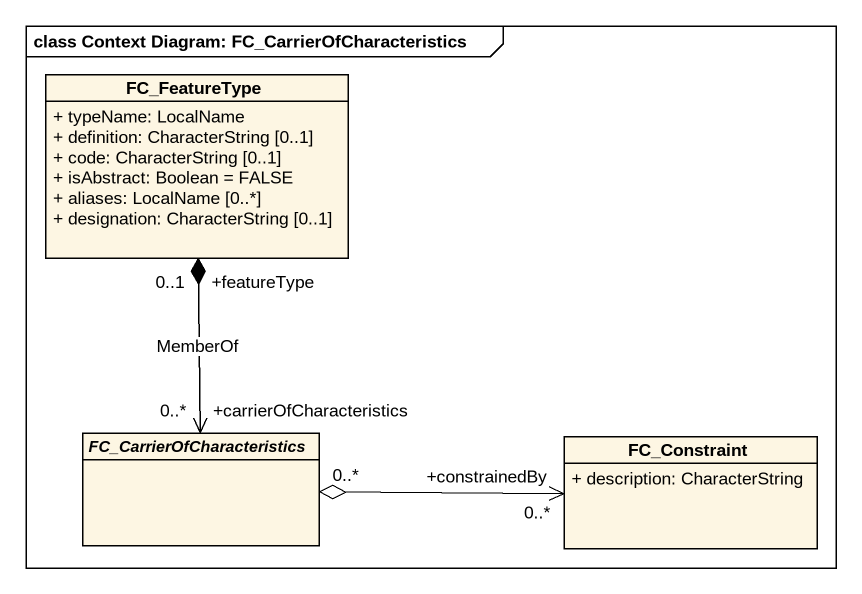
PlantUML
@startuml
mainframe class Context Diagram: FC_CarrierOfCharacteristics
hide circle
hide empty members
skinparam classAttributeIconSize 0
class FC_FeatureType {
  + typeName: LocalName
  + definition: CharacterString [0..1]
  + code: CharacterString [0..1]
  + isAbstract: Boolean = FALSE
  + aliases: LocalName [0..*]
  + designation: CharacterString [0..1]
}
abstract class FC_CarrierOfCharacteristics
class FC_Constraint {
  + description: CharacterString
}
FC_FeatureType "+featureType\n0..1" *--> "+carrierOfCharacteristics\n0..*" FC_CarrierOfCharacteristics : MemberOf
FC_Constraint "+constrainedBy\n0..*" <-left-o "0..*" FC_CarrierOfCharacteristics
@enduml
